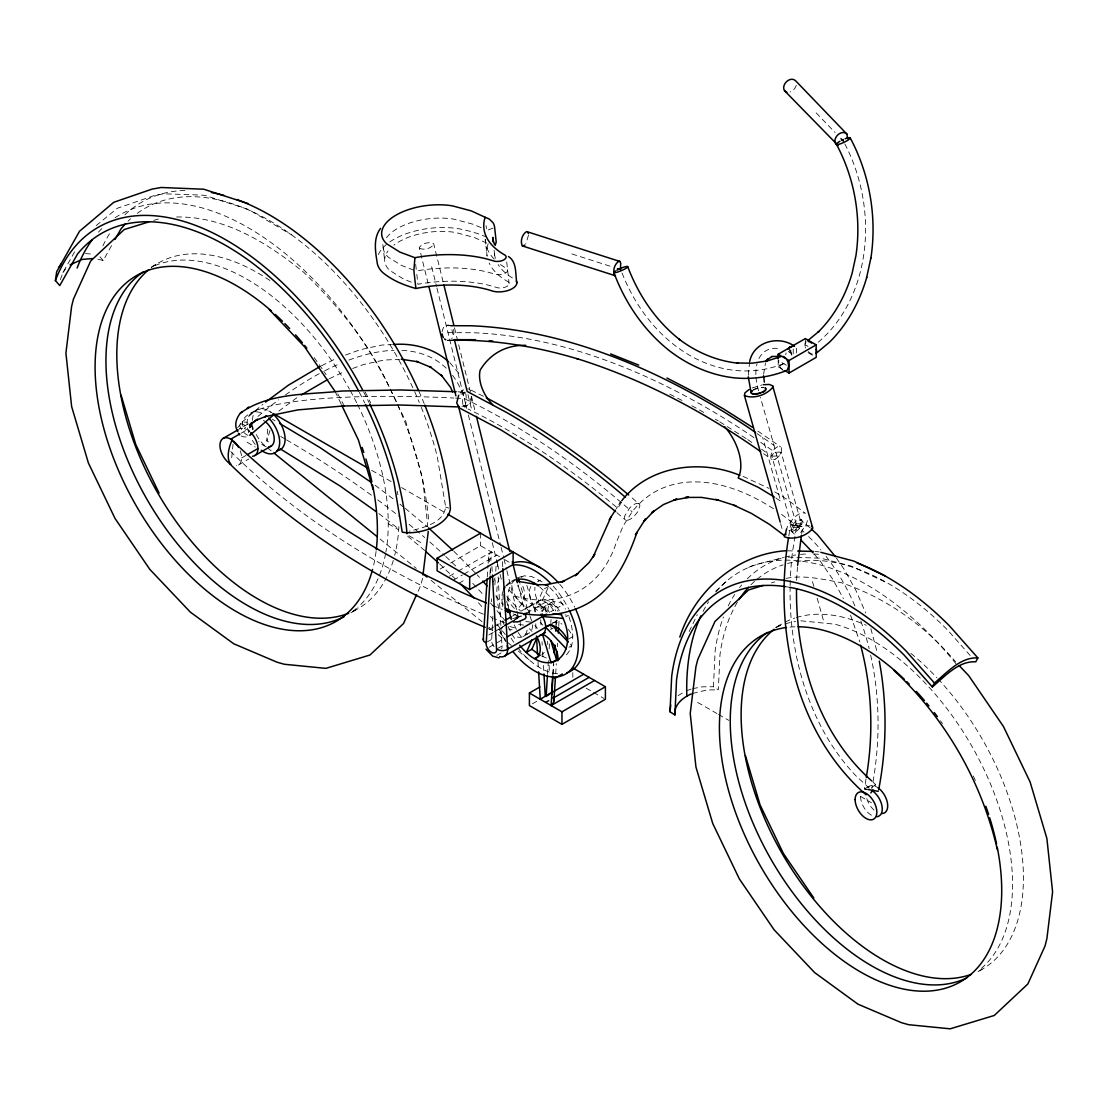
<?xml version="1.0" encoding="UTF-8"?>
<svg xmlns="http://www.w3.org/2000/svg" width="1108" height="1108" viewBox="0 0 1108 1108"><rect width="100%" height="100%" fill="white"/><g stroke="black" fill="none" stroke-linecap="round" stroke-linejoin="round"><path stroke-width="0.75" stroke-dasharray="5 3.75" d="M421.22 407.176A249.757 144.206 60 0 1 437.286 456.787L445.665 507.049C443.435 523.308 422.66 527.934 409.157 531.175M233.082 444.086L231.641 458.504M873.035 782.123L875.555 784.464L873.949 788.467M796.583 580.315L797.455 566.991M748.274 375.307L749.673 361.471M763.606 374.269L765.517 362.884M737.332 602.323A240.464 138.832 60 0 0 719.978 654.842L718.33 689.855L713.441 686.738L715.103 651.227A247.43 142.849 60 0 1 723.455 616.99M487.271 576.949L488.032 565.08M488.143 563.376L488.96 554.443L491.398 551.978L490.844 560.606M489.958 574.429L490.401 567.518M490.429 572.739L490.761 567.628M494.113 646.726A7.673 4.432 60 0 1 491.578 641.463L493.032 613.68M494.888 584.83L495.318 578.044M495.747 571.257L496.412 561.077M547.518 674.398L548.488 659.121M549.153 648.942L549.471 643.859M550.745 624.039L551.105 628.651M550.842 622.53L551.036 619.51M552.726 674.55L553.612 660.908M555.911 625.092L556.23 619.981M553.1 674.467L553.765 664.107M556.313 624.386L556.535 620.923A6.773 3.795 -1.5 0 0 557.324 620.522M555.676 673.803L556.327 663.623M557.407 646.67L557.629 643.277M558.723 626.325L559.041 621.228M528.502 235.145L525.843 243.954M503.171 594.539L502.727 606.575M508.794 609.358C507.353 599.857 506.605 588.002 514.112 580.786M498.157 576.825L502.062 647.515A7.673 4.432 60 0 1 501.522 648.72M267.693 429.101L266.696 440.624L269.881 442.881M788.813 535.981L790.641 524.693L802.788 526.868L801.693 533.571M795.018 536.23L792.594 551.258A252.596 188.845 -82.7 0 0 790.42 576.963M795.558 532.879L796.707 525.788L760.42 397.343M867.689 789.63L864.406 788.965L866.04 778.924M269.937 430.375L266.917 441.178M60.358 279.618L62.907 272.665L75.219 250.768M471.759 396.622L468.532 403.991A10.983 6.773 -63.6 0 1 464.806 407.356M422.564 578.279L420.721 585.523L417.287 593.126M465.346 392.578A7.798 1.773 -87.4 0 0 464.003 392.758L462.895 396.969A7.451 1.704 -87.4 0 0 462.853 404.42L463.49 406.705A7.798 1.773 -87.4 0 0 464.834 406.525L465.942 402.315A7.451 1.704 -87.4 0 0 465.983 394.864L465.706 393.52M503.212 590.619L502.146 594.442A15.041 10.845 -77.3 0 0 502.963 604.4M488.171 243.857L487.617 245.616A104.858 51.522 -6.5 0 0 487.091 256.183L485.207 239.577M796.32 85.399L794.658 88.737L790.087 92.033M237.749 427.633L241.364 423.09A7.798 7.673 -18 0 1 247.181 422.3M547.975 587.905L540.247 605.259A19.196 11.08 60 0 1 534.984 587.268M689.162 631.56L697.306 614.608M97.906 259.189L103.21 260.491L111.631 245.491M618.79 504.736L620.494 502.035L616.131 508.918M621.353 502.589L617.752 508.267L616.796 507.45A705.505 407.329 60 0 0 478.767 414.309L468.033 408.963M773.481 508.724A219.592 126.783 60 0 0 632.142 511.827L623.139 526.023L616.256 542.574A207.888 120.024 60 0 1 524.929 598.514L513.115 595.855M62.907 272.665L65.51 268.981M800.752 532.463L805.322 526.023A15.041 7.299 -53.1 0 0 807.566 519.514M871.968 787.428L875.555 784.464M715.782 591.201L726.446 581.243M506.619 585.841L514.514 579.47M566.396 654.8C576.312 644.26 572.697 627.64 568.459 615.272L565.038 614.954M247.957 435.361L246.71 434.738A7.451 2.701 49.3 0 1 241.461 429.475L239.951 426.483A7.798 2.825 49.3 0 1 240.242 423.727L262.901 404.226M96.202 225.589L117.268 208.29L154.552 195.451L163.721 193.803L201.088 195.063L205.312 195.493L248.691 209.551L291.432 234.771M278.87 411.054L296.861 397.73M512.685 618.776L521.065 615.688M498.891 629.372L504.057 625.965M514.098 620.328L519.527 616.491L513.226 613.915M678.054 695.63L684.924 691.544M502.713 627.627L499.708 629.455M515.649 618.666L519.527 616.491L520.511 625.743M151.367 267.056L158.153 263.136M251.862 412.924L257.291 409.794M248.303 423.852L239.425 428.976A15.36 8.864 60 0 1 244.286 428.547A263.524 43.157 4.8 0 1 453.864 398.021M241.17 433.159L247.098 429.738A15.36 8.864 60 0 1 249.909 431.788M241.669 457.95L246.114 455.374M238.483 464.972L248.857 458.989M350.973 612.793L357.759 608.874M786.334 365.211L778.19 360.502L778.19 366.776L785.337 362.648M440.098 569.055L444.599 566.451M450.582 563.003L480.54 545.704L499.542 556.673M449.419 576.202L456.69 572.005M458.144 571.174L491.398 551.978M453.394 580.176L462.382 574.997M463.878 574.124L496.827 555.108M458.823 583.32L466.094 579.124M521.259 577.379L523.973 575.814L531.826 576.589L543.862 582.822M537.532 581.755L540.247 580.176A19.196 11.08 60 0 0 537.338 581.949M548.682 586.326L543.252 589.47L534.832 608.389L535.025 611.824M493.531 627.045L489.14 629.566L492.049 628.942M494.999 626.2L503.766 621.131M512.533 616.076L515.455 614.386M521.3 611.007L538.003 601.367C545.842 596.215 555.427 603.708 557.975 611.339M488.863 634.926L493.199 632.419M494.653 631.588L504.791 625.729M513.6 620.646L521.259 616.228M526.688 613.098L545.676 602.129M541.84 608.015L551.77 602.281M487.298 641.892L491.37 639.538M489.14 647.307L505.22 638.014M550.648 611.796L553.363 610.231M498.198 648.18L502.27 645.826M523.308 636.449L528.738 633.305M496.827 655.41L502.672 652.03M552.463 623.278L556.535 620.923A15.36 8.864 60 0 1 556.174 623.956M565.745 616.837L568.459 615.272M550.648 629.524L553.363 627.959M568.75 638.956L572.822 636.601A19.196 11.08 60 0 0 568.044 629.219M569 647.266L571.714 645.687L569.429 643.291M532.394 703.829L536.881 701.226M775.669 627.488L782.456 623.582A199.62 115.246 60 0 0 776.86 627.197M869.157 786.278L863.728 789.422A15.36 8.864 60 0 1 865.985 788.73M978.004 971.674L982.076 969.32M789.021 530.718L799.464 526.632L809.311 525.649M321.445 365.792L336.181 358.493M329.339 378.728L344.879 371.305M748.703 567.421L753.066 565.385L783.55 557.49M752.263 387.939L762.027 384.947M797.635 527.186L800.724 525.621L801.458 524.153L781.223 452.493C778.259 451.275 772.83 452.646 771.722 455.748L791.957 527.408L796.375 527.56M493.046 228.123L486.661 230.575L486.093 225.589M345.558 355.045L360.183 349.726L381.609 345.073L391.484 344.602M352.649 368.479L363.535 364.518L384.033 360.072L399.489 359.324M686.406 690.796L691.35 688.996M692.542 693.47L707.084 689.952L718.33 689.855M153.693 220.423L158.596 218.913M517.214 577.905L523.973 575.814M515.843 579.789L511.799 581.035A19.196 11.08 60 0 0 527.145 607.627L519.971 583.736M771.473 582.877L774.741 581.88M786.168 578.404C803.951 574.595 823.632 579.498 841.374 582.753C886.109 597.683 925.291 625.868 955.608 661.808M692.68 688.664L702.195 686.835L713.441 686.738M240.242 423.727L243.344 424.406A7.451 2.701 49.3 0 1 247.43 428.104M461.025 394.171A7.798 6.62 -23.6 0 1 462.881 393.409L464.834 393.063M461.884 406.221L465.748 405.999A7.798 6.62 -23.6 0 0 470.526 402.647L471.773 399.268A7.451 6.329 -23.6 0 0 471.039 396.013M810.142 527.879L800.682 519.887L795.89 523.821L791.929 529.707L791.652 531.452L794.713 534.291M85.482 253.607L93.529 254.189M446.261 325.697L450.914 325.697L453.989 338.134M447.992 332.663L473.268 332.732A780.364 450.541 60 0 1 748.094 433.588L755.088 438.449M450.804 340.281L447.355 340.267A7.659 5.928 -89.8 0 0 450.402 339.657M787.373 550.801L795.987 551.008M788.162 557.089L820.931 558.21L851.069 566.036L888.187 583.417M457.867 391.816L464.917 392.135M464.003 392.758L462.576 392.703L462.881 393.409M465.277 405.486L463.393 405.403L463.809 406.331M864.406 788.965L866.636 789.27M525.732 621.588L532.574 622.225M518.599 624.566L525.441 625.203M176.629 216.988C224.966 216.129 267.707 243.164 303.911 272.457C338.106 306.085 369.726 343.577 389.504 387.634M800.835 620.826L834.878 624.192A199.62 115.246 60 0 1 989.901 782.567A199.62 115.246 60 0 1 980.829 968.849M814.934 551.465L819.214 551.895M796.569 525.829L790.641 524.693M796.86 525.732L802.788 526.868M638.734 503.586L637.432 503.337A10.983 4.681 -49.4 0 0 629.856 507.713L624.552 516.203L624.704 519.264L626.851 520.317A10.983 4.681 -49.4 0 0 634.427 515.94L637.848 511.674L639.925 505.719L639.579 504.403L629.967 496.079M508.794 629.122L512.118 629.815M509.819 626.505L516.688 628.402M467.645 388.769L469.183 389.227M413.741 270.144L401.484 265.421L388.257 257.125A48.96 24.057 -6.5 0 1 383.368 244.48M571.894 253.94L612.613 267M743.08 476.371L769.09 488.42M445.665 507.049L448.837 508.101M241.239 435.998L243.067 436.718A7.798 7.673 -18 0 0 247.042 436.691M492.728 605.564L502.187 609.414M488.226 628.527L492.783 630.397L488.753 627.114M481.177 227.625L472.867 224.204L453.989 219.176A48.96 24.057 -6.5 0 0 384.905 240.228M411.22 282.166L402.993 278.717L389.767 270.421A48.96 24.057 -6.5 0 1 388.022 250.99M247.098 429.738L244.286 428.547A263.524 125.467 -52.9 0 1 248.012 425.153M541.66 656.005L547.283 658.387M483.448 396.29L469.307 389.254L470.609 390.39M455.596 398.118A263.524 43.157 4.8 0 1 464.294 398.575L478.365 405.57A715.934 413.353 60 0 1 618.43 500.082L632.142 511.827M486.8 243.123L474.376 237.5L455.499 232.472A48.96 24.057 -6.5 0 0 393.825 245.187M805.336 344.837L808.051 346.402M808.051 352.663L813.48 355.806M778.19 366.776L783.619 369.906M268.815 410.929L271.792 412.647M371.72 470.346L391.11 481.537M401.553 487.562L446.289 513.392M272.18 419.143L275.116 420.832M504.971 559.803L509.043 562.158M247.098 442.272L255.242 446.981M388.243 523.765L398.617 529.749M408.977 535.732L420.818 542.574M697.694 702.417L716.931 713.538M718.413 714.383L728.787 720.366M860.556 796.444L871.414 802.718M586.146 688.179L592.074 691.6M593.556 692.445L603.915 698.428M774.797 491.883L786.209 498.835L805.516 513.336L803.522 512.824A15.498 7.521 -53.1 0 0 792.663 519.098L788.107 525.538A15.041 7.299 -53.1 0 0 786.638 528.904M775.905 498.032L780.683 501.204L762.678 437.452M719.757 421.829L746.28 438.685M757.858 431.054L780.406 446.732M756.999 433.519L773.98 445.305M760.684 442.341L776.182 453.103M747.678 439.571L754.603 444.391M761.542 449.197L767.082 453.047M763.564 453.657L771.957 459.488M539.638 586.824L551.105 597.752L559.332 610.716M375.086 485.221L394.905 500.22M378.853 513.613L398.534 528.835M781.528 514.375L796.707 525.788A252.596 188.845 -82.7 0 1 803.951 532.075M771.722 455.748C774.672 456.953 780.115 455.582 781.223 452.493M801.458 524.153C798.508 522.934 793.065 524.319 791.957 527.408M449.903 362.759L460.762 375.515M400.043 504.265L403.894 507.298M405.182 508.309L427.3 526.771M267.277 447.646L272.651 451.995M380.03 539.014L416.262 568.376M431.026 580.343L482.035 621.671M498.143 634.732L506.19 641.255M507.533 642.335L511.564 645.604M518.281 651.047L529.015 659.745M791.652 531.452C796.361 531.023 800.779 524.735 801.776 520.109M407.633 536.147L424.71 550.524M443.089 281.764L433.671 243.691C429.211 241.35 422.065 243.358 419.239 247.486L428.048 283.205M419.378 248.178C423.852 250.519 430.984 248.511 433.824 244.383L433.671 243.691M616.879 512.63L625.549 520.067M782.747 370.183L780.434 367.648A7.451 4.446 72.6 0 1 778.772 360.322M439.641 563.972L455.083 578.681M801.389 519.804L801.818 520.206A7.673 3.726 -53.1 0 1 799.38 528.419A7.673 3.726 -53.1 0 1 792.303 532.048L791.611 531.355A7.673 3.726 -53.1 0 1 794.048 523.142A7.673 3.726 -53.1 0 1 801.126 519.514L801.818 520.206M869.268 788.19L856.069 775.946A252.596 188.845 -82.7 0 1 790.115 587.254M453.92 551.327L476.024 573.722M816.194 112.891L835.072 132.517M477.188 574.941L479.515 577.379M508.794 589.899L529.402 611.519A19.196 11.08 60 0 1 528.017 612.544M506.799 596.63L520.538 611.048M549.803 587.517L556.535 594.622L565.509 609.109M540.247 622.377L542.878 625.147M499.639 632.377L504.5 638.43A15.36 8.864 60 0 1 505.719 640.812M970.137 655.479L947.617 630.064A240.464 138.832 60 0 0 784.686 564.332M478.462 602.78L482.825 607.724M490.456 616.394L492.644 618.86M99.928 256.737L103.21 260.491M814.131 554.042L820.432 561.368L832.69 579.152L843.41 598.625M495.719 595.869L503.101 605.01M496.883 624.109L505.373 634.607M836.401 558.072L844.725 570.163L856.069 590.758L865.68 612.959M518.184 632.502L522.034 638.139M511.799 634.233L516.605 641.283M248.58 429.669L249.494 431.22M514.264 624.94L516.48 629.552M508.101 626.532L511.051 632.682M390.251 389.171L396.913 403.049M397.661 404.6L405.805 421.566L422.564 477.977L427.757 526.411M335.101 391.47L341.666 405.126M850.542 615.106L859.822 641.851M790.073 350.53L793.217 358.327M489.639 561.728L488.573 556.604M870.86 628.651L877.342 652.931M526.84 585.384L532.574 604.497A19.196 11.08 60 0 1 517.782 585.398M812.483 581.617L813.895 586.589M817.178 598.223L824.214 623.139M780.641 523.696L782.885 531.646M454.474 327.788L471.025 394.67M471.44 396.332L475.567 413.021M518.101 584.927L524.306 609.954M467.991 394.697L472.008 410.943M431.677 266.751L436.538 286.39M436.94 288.038L466.703 408.312M468.365 415.001L500.678 545.621M501.093 547.297L503.586 557.338M503.988 559.014L506.481 569.055M506.896 570.731L516.508 609.58M516.91 611.228L518.544 617.793M492.257 542.685L497.215 562.712M497.617 564.374L499.68 572.725M500.096 574.387L501.342 579.401M506.702 601.09L507.949 606.104M789.048 347.967L791.043 356.167M790.766 349.948L791.486 356.277M506.702 261.959L509.168 283.551M494.113 250.256L494.667 255.242M415.68 264.355L416.428 271.003L419.738 270.407A96.396 47.367 -6.5 0 1 488.129 272.208L496.204 274.507A7.659 3.767 -6.5 0 0 505.4 273.136A7.659 3.767 -6.5 0 0 506.647 268.468L504.694 267.36A104.858 51.522 -6.5 0 1 498.406 262.956M416.816 274.327L417.951 284.285L421.248 283.69A96.396 47.367 -6.5 0 1 489.639 285.49L497.714 287.789A7.659 3.767 -6.5 0 0 506.91 286.418A7.659 3.767 -6.5 0 0 508.156 281.751L506.204 280.643A104.858 51.522 -6.5 0 1 489.14 262.956M382.828 244.522L384.725 261.142M545.87 612.004L545.87 606.879A7.673 4.432 60 0 1 550.399 604.899A7.673 4.432 60 0 1 555.814 611.104M547.615 641.241L547.823 644.676M549.056 665.312L549.568 673.913M540.718 619.829L541.216 628.167M542.02 641.726L542.227 645.119M542.629 651.892L543.045 658.678M543.446 665.451L543.945 673.927M535.746 623.832L536.161 630.687M538.003 661.559L538.516 670.132M502.45 561.673L502.866 568.529M497.243 561.562L497.741 570.038M491.91 566.423L492.326 573.293M793.217 349.006L793.217 355.225M805.336 338.563L805.336 347.967M572.822 672.639L572.822 677.348M480.54 533.17L480.54 545.704M776.029 627.516A199.62 115.246 60 0 1 783.855 624.33M785.489 623.804A199.62 115.246 60 0 1 795.599 621.463M871.414 815.253A15.36 8.864 60 0 1 860.93 793.411M154.774 265.685A199.62 115.246 60 0 1 349.463 389.157M350.308 390.667A199.62 115.246 60 0 1 356.776 403.007M357.552 404.572A199.62 115.246 60 0 1 385.903 551.978M385.612 553.626A199.62 115.246 60 0 1 357.815 607.295M356.513 608.403A199.62 115.246 60 0 1 349.74 613.416M785.378 621.99A199.62 115.246 60 0 1 794.713 618.056M796.347 617.53A199.62 115.246 60 0 1 866.248 625.272M910.845 653.346A199.62 115.246 60 0 1 936.869 677.681M938.06 678.941A199.62 115.246 60 0 1 977.658 971.661M789.976 627.086A199.62 115.246 60 0 1 796.43 626.768M940.47 720.782A199.62 115.246 60 0 1 942.492 723.593M973.281 775.988A199.62 115.246 60 0 1 975.483 780.711M151.187 267.762A199.62 115.246 60 0 1 271.599 281.654M365.266 392.08A199.62 115.246 60 0 1 370.681 403.007M397.412 491.315A199.62 115.246 60 0 1 397.8 494.68M398.88 526.591A199.62 115.246 60 0 1 394.697 555.357M393.298 560.399A199.62 115.246 60 0 1 350.28 612.599M314.118 357.565A199.62 115.246 60 0 1 326.043 374.642M337.76 393.908A199.62 115.246 60 0 1 343.549 404.614M376.069 551.465A199.62 115.246 60 0 1 372.981 567.892M505.76 641.407A61.425 35.456 60 0 1 497.215 624.289M491.689 601.838A61.425 35.456 60 0 1 491.467 598.791M493.323 582.199A61.425 35.456 60 0 1 495.027 577.891M553.183 586.09A61.425 35.456 60 0 1 568.57 608.846M542.56 611.699A19.196 11.08 60 0 1 557.864 607.627L563.279 604.497A19.196 11.08 60 0 0 547.934 613.361M532.02 631.421A15.36 8.864 60 0 1 529.402 628.651M525.427 609.234A15.36 8.864 60 0 1 539.416 612.212M530.829 586.534A19.196 11.08 60 0 0 534.832 608.389A6.773 4.03 1.5 0 1 545.676 608.555L540.233 611.699L540.441 610.009A7.673 4.432 60 0 1 549.526 612.447M808.632 536.535A252.596 188.845 -82.7 0 1 820.862 549.831M826.097 556.368A252.596 188.845 -82.7 0 1 855.293 606.852M860.847 621.076A252.596 188.845 -82.7 0 1 869.143 648.651M870.639 655.063A252.596 188.845 -82.7 0 1 871.747 788.494M874.032 810.073A15.36 8.864 60 0 1 866.359 796.777M867.439 787.885A15.36 8.864 60 0 1 876.844 787.04M557.629 673.789A61.425 35.456 60 0 1 518.544 648.692M513.821 642.321A61.425 35.456 60 0 1 510.345 636.906M504.459 625.521A61.425 35.456 60 0 1 500.442 574.747M559.762 584.248A61.425 35.456 60 0 1 574.706 607.156M514.417 608.403A19.196 11.08 60 0 1 507.686 598.985M552.49 623.042A19.196 11.08 60 0 1 561.964 624.067M544.25 652.183A19.196 11.08 60 0 1 541.826 654.717M532.713 624.718A19.196 11.08 60 0 1 521.397 633.444M537.449 628.278A15.36 8.864 60 0 1 534.832 625.521M531.937 621.048A15.36 8.864 60 0 1 530.053 616.187M529.763 614.982A15.36 8.864 60 0 1 534.416 603.846A15.36 8.864 60 0 1 547.241 612.225M527.089 630.161A19.196 11.08 60 0 1 513.877 635.59M520.982 616.297A19.196 11.08 60 0 1 513.115 614.663M255.242 444.46A23.033 13.296 60 0 1 251.862 439.516M248.774 432.757A23.033 13.296 60 0 1 263.385 414.06M266.197 446.607A15.36 8.864 60 0 1 258.787 441.58M263.385 420.334A15.36 8.864 60 0 1 266.197 422.383M264.604 445.471A23.033 13.296 60 0 1 255.893 433.727M252.527 420.334A23.033 13.296 60 0 1 270.934 412.315M452.535 375.335A263.524 125.467 -52.9 0 1 464.294 398.575M258.012 416.373A263.524 125.467 -52.9 0 1 278.717 399.822M285.407 394.947A263.524 125.467 -52.9 0 1 323.231 371.568M324.699 370.82A263.524 125.467 -52.9 0 1 339.159 363.992M348.868 360.086A263.524 125.467 -52.9 0 1 394.06 350.308M401.913 350.363A263.524 125.467 -52.9 0 1 447.189 369.172M240.214 450.831A15.36 8.864 60 0 1 236.239 465.665M280.698 436.483A707.25 356.582 15.9 0 1 285.116 439.031M286.584 439.89A707.25 356.582 15.9 0 1 372.33 495.885M377.745 499.874A707.25 356.582 15.9 0 1 400.03 517.02M409.046 524.319A707.25 356.582 15.9 0 1 424.724 537.546M429.807 541.978A707.25 356.582 15.9 0 1 444.585 555.399M445.776 556.521A707.25 356.582 15.9 0 1 456.371 566.673M472.728 583.334A707.25 356.582 15.9 0 1 482.908 594.373M490.498 603.001A707.25 356.582 15.9 0 1 493.656 606.713M496.993 610.702A707.25 356.582 15.9 0 1 504.555 620.051M504.625 622.862A772.318 489.694 5.4 0 1 493.96 618.583M483.393 614.206A772.318 489.694 5.4 0 1 230.81 451.676M790.143 585.536A252.596 188.845 -82.7 0 1 790.281 580.384M505.677 586.118A15.498 11.163 -77.3 0 1 512.893 581.035M522.782 586.257A15.041 10.845 -77.3 0 1 524.084 597.254L521.245 604.553A15.498 11.163 -77.3 0 1 516.245 609.525M460.055 393.146A10.983 6.773 -63.6 0 1 463.781 389.781M669.744 394.185A772.719 446.136 60 0 1 684.439 401.761M691.794 405.722A772.719 446.136 60 0 1 706.502 414.004M715.339 419.184A772.719 446.136 60 0 1 718.289 420.943M442.092 331.888A7.659 5.928 -89.8 0 1 450.125 325.517M453.407 329.533A7.659 5.928 -89.8 0 1 451.718 338.591M753.232 390.238A7.673 2.521 -15.8 0 1 763.731 387.565M758.565 390.722A49.902 28.808 60 0 1 755.933 376.263M755.864 374.559A49.902 28.808 60 0 1 757.041 363.687M758.966 358.521A49.902 28.808 60 0 1 779.769 348.715M788.231 351.568A49.902 28.808 60 0 1 791.112 353.092M753.135 389.836A7.673 2.853 -13.6 0 1 763.717 387.537M796.167 348.134A7.659 4.764 -64.2 0 1 796.167 353.286M785.752 354.795A7.659 4.764 -64.2 0 1 786.112 352.926M844.864 143.985A150.273 120.315 79.1 0 1 817.399 342.912M783.619 363.632A156.574 125.356 79.1 0 1 621.92 272.679M806.236 341.887A7.728 4.238 50.5 0 0 805.004 343.757A7.562 4.155 50.5 0 0 805.294 346.749M808.355 351.582A7.562 4.155 50.5 0 0 809.81 352.829A7.728 4.238 50.5 0 0 814.172 354.394M494.196 259.12A104.858 51.522 -6.5 0 1 485.276 239.411M486.952 237.251A112.13 55.095 -6.5 0 0 458.906 228.788A56.619 27.825 -6.5 0 0 388.562 242.804M512.408 277.928A97.241 47.782 -6.5 0 1 498.171 264.549M495.401 258.413A97.241 47.782 -6.5 0 1 494.39 252.015M378.354 254.618A56.619 27.825 -6.5 0 1 386.304 244.577M535.192 611.851A15.36 8.864 60 0 1 541.092 600.647A15.36 8.864 60 0 1 554.582 612.613M703.068 611.422A254.383 146.865 60 0 1 708.649 601.769M715.851 592.004A254.383 146.865 60 0 1 956.149 663.941M750.919 584.816A240.464 138.832 60 0 1 754.576 581.354M757.096 579.179A240.464 138.832 60 0 1 783.093 564.845M785.337 586.617A240.464 138.832 60 0 1 790.087 587.392M728.205 605.924A247.43 142.849 60 0 1 734.687 594.442M739.59 587.545A247.43 142.849 60 0 1 741.681 584.941M747.249 578.875A247.43 142.849 60 0 1 795.599 554.97M800.502 554.388A247.43 142.849 60 0 1 806.929 554M813.521 554.014A247.43 142.849 60 0 1 821.928 554.582M98.418 232.168A256.696 148.209 60 0 1 103.196 227.265M115.038 217.791A256.696 148.209 60 0 1 306.127 272.139A256.696 148.209 60 0 1 428.713 521.176M102.892 245.879A256.696 148.209 60 0 1 111.077 231.295M124.913 214.73A256.696 148.209 60 0 1 185.798 190.368M418.879 391.221A256.696 148.209 60 0 1 424.142 403.52M128.016 221.198A249.757 144.206 60 0 1 130.564 218.802M137.267 213.345A249.757 144.206 60 0 1 413.976 390.182M414.669 391.72A249.757 144.206 60 0 1 419.323 402.509M363.632 391.886A256.696 148.209 60 0 1 369.006 402.495M359.338 392.343A249.757 144.206 60 0 1 364.754 402.966M775.628 459.017A7.659 3.947 -55.2 0 0 781.154 447.452A7.659 3.947 -55.2 0 0 771.777 452.853A7.659 3.947 -55.2 0 0 775.628 459.017"/><path stroke-width="1.5" d="M796.527 588.639C795.627 658.761 818.009 733.344 871.774 780.96M785.337 586.617A240.464 138.832 60 0 0 676.545 679.924L674.897 714.937L670.008 711.807L671.683 676.309A247.43 142.849 60 0 1 905.901 650.812L934.446 683.027L932.34 686.918L904.183 655.147A240.464 138.832 60 0 0 790.087 587.392M358.535 390.833A249.757 144.206 60 0 0 77.477 254.078L59.777 285.573L55.4 280.559L56.674 271.737L79.499 231.281L113.833 202.265L151.99 189.136L161.145 187.487L203.733 189.219L248.192 203.623M483.24 639.69L487.16 578.639M492.423 575.01L496.633 650.659A7.673 4.432 60 0 1 491.398 652.266A7.673 4.432 60 0 1 486.149 644.593L490.207 576.16M543.945 673.927L545.261 695.962L546.106 696.447L547.407 676.088M552.629 676.254L551.535 693.317L552.255 694.522M554.152 652.377L554.596 645.562M555.579 630.203L555.801 626.796M555.454 677.196L553.806 702.057L551.105 705.561L552.989 676.199M554.429 653.748L554.983 645.105M555.87 631.297L556.202 626.103M556.535 660.23L557.089 651.753M558.28 633.097L558.612 628.014M797.594 565.329L801.43 535.247M619.968 268.635L623.555 267.25A7.784 1.233 -23.2 0 1 627.71 266.585L627.17 267.471A7.451 1.177 -23.2 0 1 621.546 270.574L617.959 271.959A7.784 1.233 -23.2 0 1 613.79 272.637M870.874 258.122L870.971 257.652C877.051 216.863 869.655 174.358 850.251 137.988A7.728 1.427 -25.4 0 0 845.196 138.763M422.979 574.927L428.284 531.424M519.666 645.285C550.288 683.608 581.963 652.086 560.814 613.79M847.578 138.652L846.928 134.11L795.683 80.842C790.295 75.552 780.821 84.665 784.506 90.69L838.119 145.494M788.55 537.602C773.689 628.278 794.45 732.25 866.068 794.782M866.304 777.248C873.796 733.51 872.024 688.096 860.611 645.175M878.672 789.782C886.871 747.415 887.203 703.58 879.295 661.144M414.918 257.707L399.974 252.139L386.747 243.843A48.96 24.057 -6.5 0 1 396.082 215.091A48.96 24.057 -6.5 0 1 452.479 205.88L471.357 210.922L485.152 217.293L484.598 219.038A104.858 51.522 -6.5 0 0 503.184 254.064L505.137 255.172A7.659 3.767 -6.5 0 1 503.891 259.84A7.659 3.767 -6.5 0 1 494.68 261.211L486.62 258.912A96.396 47.367 -6.5 0 0 418.228 257.111L414.918 257.707L413.935 269.756A14.501 3.753 -87.8 0 0 414.392 275.213L415.902 288.495A88.751 43.614 -6.5 0 1 490.692 290.462A15.36 7.548 -6.5 0 0 509.126 290.13A15.36 7.548 -6.5 0 0 516.328 281.003M620.411 268.413L620.757 263.275L619.829 261.433L526.702 231.572C522.187 233.982 519.943 241.433 522.38 245.934L615.508 275.795M816.61 352.953L829.324 342.372C847.315 324.658 859.6 301.944 866.608 277.803L866.733 277.18M866.608 277.803L870.971 257.652M670.728 705.007L670.008 711.807M749.673 361.471C753.675 341.513 778.813 334.99 794.436 346.195A7.673 4.778 -64.2 0 0 793.19 345.904L789.048 347.967L790.42 346.776A7.673 4.778 -64.2 0 0 787.802 349.352M610.882 517.187L593.126 556.895L594.788 554.263L589.096 562.504L575.315 575.731L577.864 573.667L561.244 582.254L564.291 581.091L545.219 584.83L548.363 584.705L538.017 584.705L517.464 581.257M250.685 425.804L249.896 427.605L252.264 422.439L249.452 425.112L257.555 419.212L251.045 423.962M532.02 639.773L526.397 652.39L531.826 649.26L537.449 636.643M679.8 637.1C694.73 590.938 736.529 554.235 785.641 550.759M416.594 594.65L403.52 623.541L369.934 655.036L325.863 668.373L284.341 664.26L277.139 662.238L233.705 643.762L190.285 612.087L149.815 569.36L115.052 518.502L88.391 462.978L71.632 406.567L65.912 353.12L71.632 306.279L73.474 299.022L90.676 261.003L124.262 229.508L148.791 221.932M503.808 589.47L504.971 587.157M784.852 534.014L784.325 536.743C793.508 540.524 806.763 536.05 812.787 528.336L772.678 385.889L769.409 384.448L763.246 384.698M380.556 228.4C373.188 238.068 375.293 250.907 377.08 261.959A56.619 27.825 -6.5 0 0 382.911 272.665A112.13 55.095 -6.5 0 0 415.902 288.495M857.121 563.03A247.43 142.849 60 0 1 949.334 625.729L977.879 657.958L975.76 661.836C958.586 660.659 944.653 676.642 932.34 686.918M115.01 239.494L120.91 228.996A249.757 144.206 60 0 1 125.55 223.691M609.248 519.777L615.314 510.206M506.204 611.187L507.326 610.231L508.198 612.53M458.684 395.279L456.704 402.952L459.294 407.882L501.19 430.084L543.003 456.274L584.539 486.315L615.633 511.577M766.154 361.54L767.747 359.144L766.556 360.239L771.999 356.43M873.007 789.976L870.86 792.94M58.53 267.665L61.134 263.967M251.724 433.186L250.38 434.419M456.164 391.747L400.708 389.974L342.081 391.013C308.135 394.85 269.327 392.163 240.381 413.146C236.212 418.312 233.857 425.361 237.708 431.497A7.451 7.327 -18 0 1 237.472 429.572M621.671 500.802C649.025 465.568 700.242 458.947 739.839 475.332M934.446 683.027C946.772 672.764 960.705 656.781 977.879 657.958M249.799 435.416L273.344 415.154M807.497 340.835L818.867 331.472L818.078 332.192C834.504 316.015 845.723 295.282 852.121 273.247L855.916 255.754C861.609 217.708 854.573 178.097 836.415 144.22A7.562 1.385 -25.4 0 1 839.933 141.284M524.915 245.131L522.38 245.934M265.518 402.135L288.482 385.141L319.977 366.526M240.381 413.146L241.973 411.996M247.195 408.173L248.746 407.051M70.123 264.826L82.034 259.438L92.518 258.566M749.133 389.517L744.964 392.814L744.438 395.556L780.198 522.103M691.295 693.927C682.93 697.458 673.733 704.84 674.897 714.937M549.305 693.746L550.053 693.262M547.546 694.868L548.474 694.287M546.576 695.478L540.247 699.286L538.613 671.85M301.238 395.016L327.816 379.476M223.137 438.38L237.943 429.835M232.237 439.876C229.01 446.067 225.838 458.781 230.81 464.21L227.999 462.161A15.36 8.864 60 0 1 220.049 443.823A15.36 8.864 60 0 1 230.81 439.142L239.688 434.004M247.596 454.529L257.956 448.546M254.771 455.568L271.058 446.164M778.19 358.937L778.19 354.241L805.336 338.563L816.194 344.837L816.194 357.372L789.048 373.036L784.976 370.695M437.106 558.238L469.681 577.046L513.115 551.978L513.115 564.512L469.681 589.581L437.106 570.772L437.106 558.238L480.54 533.17M778.19 354.241L789.048 360.502L816.194 344.837M505.22 620.286L511.065 616.907M505.705 625.203L513.115 620.923M523.973 614.663L526.688 613.098M507.422 636.754L546.576 614.151M496.841 648.969A6.773 4.03 1.5 0 0 507.672 649.136L551.105 624.067L568.279 642.086M504.5 656.171L545.219 632.654M538.89 656.185L534.832 658.54A19.196 11.08 60 0 0 536.397 635.978M559.235 658.941L551.105 662.903L542.505 634.219A19.196 11.08 60 0 1 557.864 660.825M572.822 667.944L605.397 686.752L605.397 699.286L561.964 724.355L529.402 705.561L529.402 693.012L539.873 686.96M554.859 678.318L562.338 673.996M540.247 699.286L541.521 698.552M553.155 691.835L583.681 674.218M546.106 696.447L551.105 693.068M545.676 702.417L548.682 700.685M553.169 698.095L589.11 677.348M551.105 705.561L594.539 680.478M529.402 693.012L561.964 711.821L605.397 686.752M256.003 420.334L266.613 416.068L264.881 416.705L297.733 409.918L344.006 405.916L342.76 405.985L399.905 405.002L458.767 406.927M780.808 356.665L765.96 361.333L767.11 360.973L752.138 363.189L736.889 363.009L738.053 363.175C716.599 361 696.323 352.164 679.176 339.256L679.896 339.782C655.881 321.015 638.388 294.963 627.71 266.585M786.431 370.612C770.199 376.997 752.637 379.49 735.283 377.939C711.765 375.57 689.55 365.875 670.742 351.735L670.021 351.208C644.717 331.361 625.868 304.104 614.455 274.161M515.843 579.789C523.655 577.448 532.186 581.243 538.433 585.952M763.287 585.412L748.565 589.955L714.979 621.449L697.777 659.468L695.935 666.711L690.229 713.566L695.935 767.013L712.707 823.424L739.368 878.949L774.118 929.806L814.588 972.533L858.021 1004.208L901.455 1022.684L908.657 1024.706L950.179 1028.82L994.25 1015.482L1027.836 983.987L1045.038 945.969L1046.88 938.711L1052.6 891.871L1046.88 838.424L1030.121 782.013L1003.446 726.488L968.697 675.631L959.182 665.576M771.722 356.527L778.855 356.347M365.501 404.503A249.757 144.206 60 0 1 393.866 481.855L402.232 532.131C417.037 535.247 448.061 526.549 450.43 508.627A256.696 148.209 60 0 0 424.766 405.057M393.118 344.519C412.785 342.815 433.837 348.231 448.601 361.748M450.914 325.697L470.983 325.766A787.996 454.959 60 0 1 748.496 427.605L755.587 432.536M475.554 339.699L454.363 339.644L467.188 391.484L506.564 412.439A726.363 419.378 60 0 1 620.064 492.728L625.494 497.367M450.804 340.281C493.96 339.2 536.923 346.693 578.168 359.034L576.852 358.604C642.792 379.144 704.439 411.996 760.753 451.704M797.705 551.05L813.217 551.424M489.224 340.724L492.644 340.987M553.058 613.846L561.617 614.635M563.03 618.403L542.505 616.491A19.196 11.08 60 0 1 542.366 613.998M513.378 622.017L518.419 621.754L524.929 618.97L526.106 617.322L525.123 613.292M499.126 657.903L492.755 656.185L485.955 649.149M401.248 359.214L418.159 361.831L416.511 361.36L431.192 367.468L429.752 366.513L442.023 376L440.915 374.656L450.596 387.385L452.563 391.913M718.4 500.207L701.53 497.395L685.52 497.423L688.677 497.298L673.872 500.124L676.905 498.974L663.457 504.555L651.532 512.824L654.052 510.774L643.79 521.619L645.493 518.932L635.383 534.859L637.031 532.269C627.1 560.759 612.987 590.813 584.664 605.106C561.936 616.768 534.956 617.572 510.622 610.868M868.132 789.519L878.242 791.334M820.848 552.324L853.852 561.105L885.417 576.035M619.829 261.433L619.095 261.211C614.566 263.607 612.322 271.058 614.76 275.573M485.152 217.293L489.113 218.941L492.963 222.639A14.723 12.562 -28.9 0 1 494.653 227.514L496.218 242.126A97.241 47.782 -6.5 0 0 495.165 245.436M510.386 610.827L505.276 608.112M617.488 268.565L620.757 269.604M715.685 499.334L735.892 505.802M610.619 353.937L638.707 365.1M486.426 602.987C392.523 563.93 304.298 509.735 230.81 439.142M505.345 610.702L510.068 612.627M485.179 627.294C391.359 588.113 302.373 534.79 229.384 463.476M786.86 92.227L784.506 90.69M733.371 504.999L751.404 513.406L769.52 524.416L784.062 535.344M666.988 378.036L695.381 392.717L723.815 409.101L752.221 427.148M486.287 397.8C537.394 424.419 584.83 457.743 628.707 494.999M273.288 413.519L367.247 467.756M447.784 514.264L540.247 567.642M279.535 423.381L319.88 447.521L371.041 482.243M280.213 448.851L339.934 485.913L376.138 511.619M774.45 497.146L758.44 487.409L738.163 477.964A40.096 23.143 60 0 0 724.59 426.677M508.475 256.502C517.214 262.153 515.192 274.272 516.827 282.914M531.826 649.26L540.247 655.41M744.438 395.556C753.606 399.337 766.861 394.864 772.899 387.135L772.678 385.889M811.375 526.175L812.566 527.089M273.995 453.075L377.343 536.84M422.979 573.819L427.009 577.074M785.71 358.175L784.492 357.095A7.784 4.64 72.6 0 0 783.204 356.457M492.714 404.669L492.326 404.323A28.019 16.177 60 0 1 480.207 370.044A142.032 82.006 60 0 1 525.704 345.322M428.533 527.893L452.756 550.205M425.957 551.645L438.394 562.85M811.347 529.001L817.33 534.541L835.474 556.728M800.752 539.887L813.078 552.823M846.928 134.11C841.554 128.805 832.066 137.932 835.751 143.957M840.972 138.652L843.34 141.104M460.928 584.359L473.85 597.863M566.285 648.831L545.676 627.197A19.196 11.08 60 0 1 567.393 639.731M893.616 670.049C945.138 718.039 981.605 781.195 997.408 849.822M269.299 309.603L304.7 346.984L335.101 391.47M482.756 581.063L487.091 585.966M813.812 898.006L783.411 853.52L760.088 804.962L745.421 755.614M341.666 405.126L358.424 440.028L373.091 489.376M159.095 493.088L135.772 444.516L121.104 395.168M494.459 244.356L492.908 239.328L493.102 240.63M251.128 423.173L252.541 427.536A7.451 7.327 -18 0 1 252.79 429.461M528.017 232.5L528.378 233.649M550.801 640.646L556.535 659.772M518.544 578.958L519.5 582.143M553.363 697.112L553.931 700.921M443.906 285.075L453.74 324.81M476.398 416.359L509.846 551.549M512.325 561.562L517.284 581.589M428.879 286.543L455.928 395.875M458.393 405.819L491.426 539.347M508.766 609.442L511.245 619.455M751.072 392.343L748.26 376.775M763.592 375.764L764.354 382.108M493.157 241.946L492.825 237.403L492.88 238.719M536.563 637.543L537.588 654.689M502.866 568.529L507.686 649.136M789.048 360.502L789.048 373.036M561.964 711.821L561.964 724.355M469.681 577.046L469.681 589.581M966.799 977.921A199.62 115.246 60 0 1 771.597 860.348A199.62 115.246 60 0 1 767.373 632.502M343.979 616.74A199.62 115.246 60 0 1 148.015 501.148A199.62 115.246 60 0 1 143.057 272.056M997.242 847.232A199.62 115.246 60 0 1 909.253 990.081A199.62 115.246 60 0 1 733.607 806.929A199.62 115.246 60 0 1 786.486 627.474M798.092 626.768A199.62 115.246 60 0 1 904.377 679.356M906.787 681.683A199.62 115.246 60 0 1 909.197 684.065M916.344 691.475A199.62 115.246 60 0 1 924.446 700.533M926.704 703.192A199.62 115.246 60 0 1 928.933 705.879M934.279 712.569A199.62 115.246 60 0 1 937.396 716.627M985.829 806.236A199.62 115.246 60 0 1 988.641 814.477M989.693 817.773A199.62 115.246 60 0 1 996.563 843.922M971.439 974.278A199.62 115.246 60 0 1 781.736 852.814A199.62 115.246 60 0 1 774.16 629.247M372.579 569.443A199.62 115.246 60 0 1 200.146 585.273A199.62 115.246 60 0 1 99.665 328.522A199.62 115.246 60 0 1 271.46 311.043M275.2 314.381A199.62 115.246 60 0 1 282.485 321.251M284.881 323.633A199.62 115.246 60 0 1 289.659 328.522M295.531 334.865A199.62 115.246 60 0 1 302.387 342.746M304.617 345.433A199.62 115.246 60 0 1 306.819 348.134M362.108 447.438A199.62 115.246 60 0 1 363.784 452.383M365.903 458.975A199.62 115.246 60 0 1 371.9 481.869M372.579 485.069A199.62 115.246 60 0 1 376.291 549.748M348.715 613.236A199.62 115.246 60 0 1 158.873 494.888A199.62 115.246 60 0 1 148.541 269.867M569.277 610.286A61.425 35.456 60 0 1 567.476 672.847A61.425 35.456 60 0 1 513.115 651.823M513.115 564.955A61.425 35.456 60 0 1 550.856 583.57M533.253 583.999A19.196 11.08 60 0 1 534.832 583.32M541.05 614.248A15.36 8.864 60 0 1 540.247 634.926M872.356 790.766A15.36 8.864 60 0 1 882.01 806.125A15.36 8.864 60 0 1 876.844 816.707M877.785 787.636A15.36 8.864 60 0 1 887.439 802.981A15.36 8.864 60 0 1 882.273 813.577M512.325 563.266A61.425 35.456 60 0 1 558.612 582.947M575.398 608.611A61.425 35.456 60 0 1 566.687 672.847M508.988 611.533A19.196 11.08 60 0 1 507.035 609.497M517.27 582.753A19.196 11.08 60 0 1 517.09 580.232M268.621 418.076A23.033 13.296 60 0 1 279.244 446.289A23.033 13.296 60 0 1 261.253 450.291M266.197 422.383A15.36 8.864 60 0 1 274.147 437.452A15.36 8.864 60 0 1 268.815 446.856M273.025 414.004A23.033 13.296 60 0 1 284.964 436.607A23.033 13.296 60 0 1 276.958 450.721M250.81 432.632A15.36 8.864 60 0 1 257.915 447.424A15.36 8.864 60 0 1 252.527 456.261M233.622 441.192A15.36 8.864 60 0 1 238.483 447.244M507.312 645.673A15.36 8.864 60 0 1 499.639 656.601M785.807 534.776A15.041 7.299 -53.1 0 1 786.638 528.904M445.845 339.81A7.659 5.928 -89.8 0 1 444.488 338.854M443.38 337.483A7.659 5.928 -89.8 0 1 442.134 333.882M752.083 391.069A7.673 2.521 -15.8 0 0 752.18 393.645L753.385 393.88A7.673 2.853 -13.6 0 0 760.67 393.091M239.66 434.821A7.451 7.327 -18 0 1 238.455 433.283M765.822 389.905A7.673 2.853 -13.6 0 1 762.456 392.412M765.739 388.409A7.673 2.853 -13.6 0 0 764.935 387.883A7.673 2.521 -15.8 0 1 763.163 391.623A7.673 2.521 -15.8 0 1 753.385 393.88L752.166 393.562A7.673 2.853 -13.6 0 1 751.986 390.681M816.084 353.3A7.728 4.238 50.5 0 0 816.527 352.178A7.562 4.155 50.5 0 0 816.236 349.186M808.702 341.652A7.728 4.238 50.5 0 1 811.707 343.106M836.415 144.22A7.728 1.427 -25.4 0 0 843.257 142.683A7.562 1.385 -25.4 0 0 850.251 137.988M841.609 140.384A7.562 1.385 -25.4 0 1 843.41 139.525M786.791 359.629A7.451 4.446 72.6 0 1 788.467 366.956L787.386 369.781A7.784 4.64 72.6 0 1 784.035 370.82M614.594 271.695A7.451 1.177 -23.2 0 1 615.536 271.003M616.851 270.227A7.451 1.177 -23.2 0 1 620.231 268.579M485.941 642.682A6.773 3.795 -1.5 0 1 483.573 638.527M686.835 696.156A254.383 146.865 60 0 1 700.907 615.84M739.008 599.65A240.464 138.832 60 0 1 748.565 587.282M77.117 268.025A256.696 148.209 60 0 1 92.144 239.868M55.4 280.559A256.696 148.209 60 0 1 362.842 390.376M369.74 404.032A256.696 148.209 60 0 1 406.996 533.71M211.406 192.501A256.696 148.209 60 0 1 223.913 195.382M236.71 199.482A256.696 148.209 60 0 1 418.187 389.684M855.127 799.588A15.36 8.864 60 0 0 871.414 819.837A15.36 8.864 60 0 0 871.414 798.134A15.36 8.864 60 0 0 855.127 799.588"/></g></svg>
